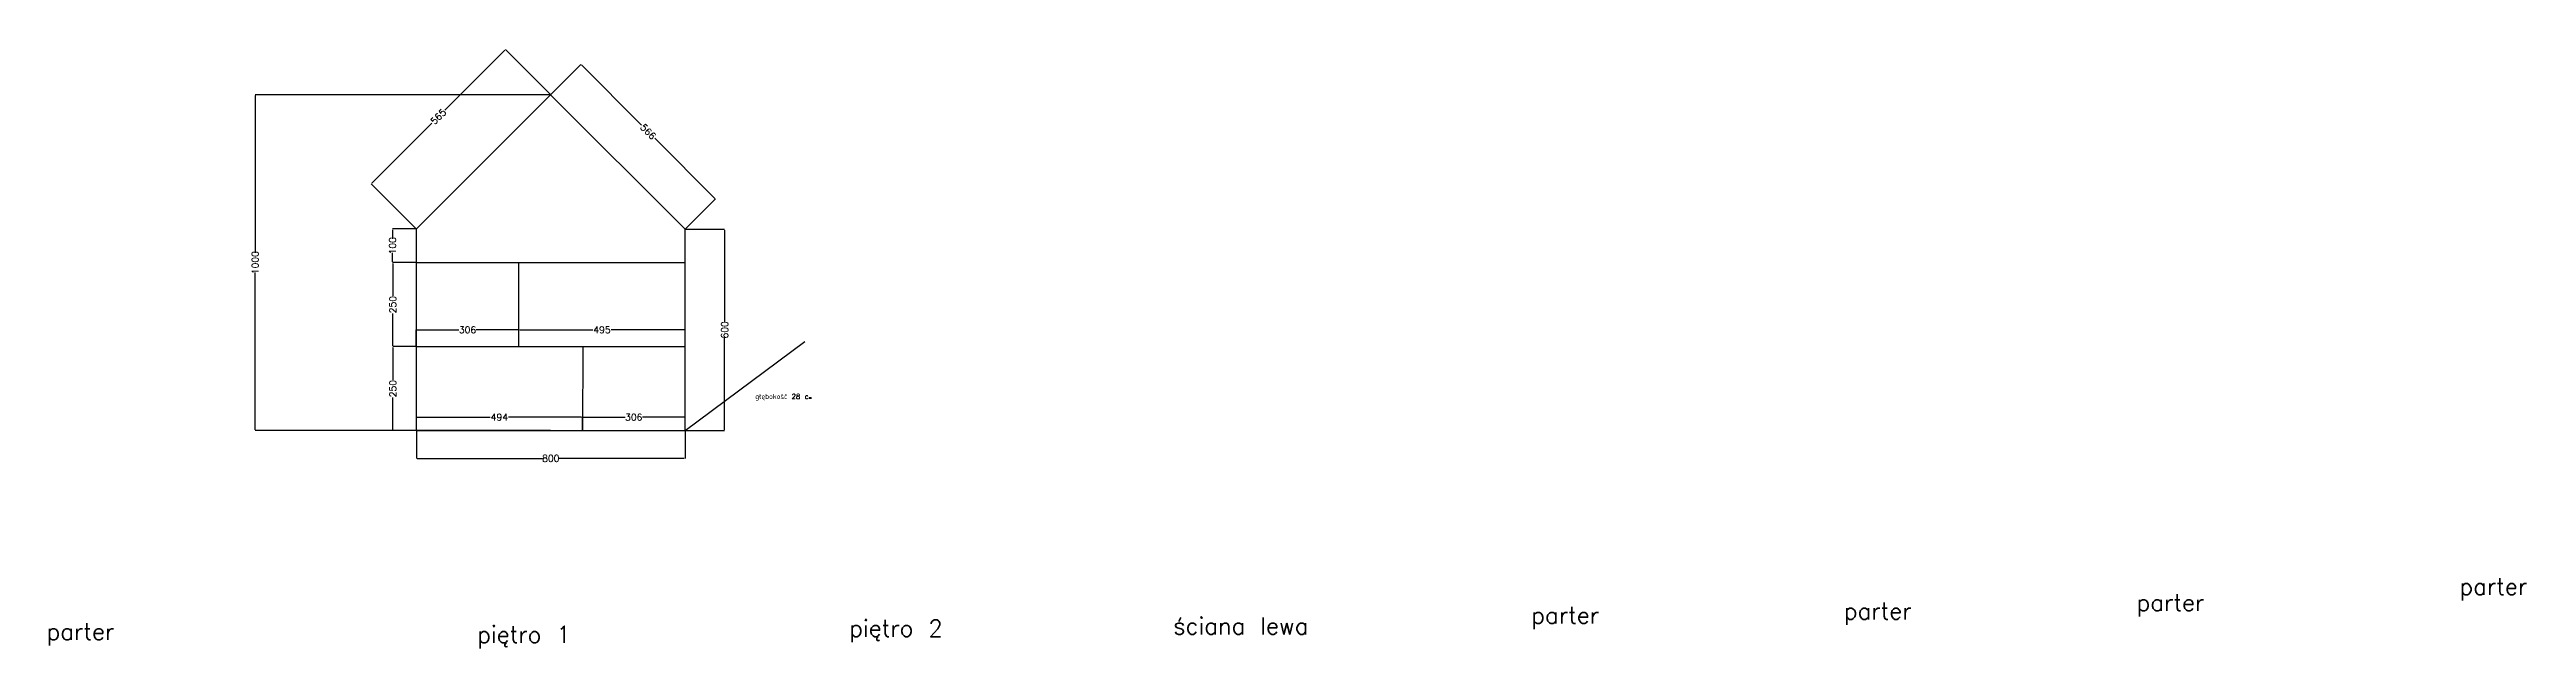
# Model space of a CAD drawing. Header units: millimetres. Extents: x -797 to 6577, y -420 to 1362.
import ezdxf

# ---------------------------------------------------------------- set-up
doc = ezdxf.new("R2010")
doc.units = ezdxf.units.MM
doc.layers.add('DIMENSION', color=3, linetype='Continuous', lineweight=25)
doc.styles.get("Standard").update_dxf_attribs({"font": 'txt.shx'})
doc.dimstyles.get("Standard").update_dxf_attribs({"dimscale": 100, "dimtxt": 2.5, "dimasz": 2.5, "dimexe": 0, "dimexo": 0.5, "dimgap": 1, "dimtad": 0, "dimtoh": 1, "dimdec": 4, "dimzin": 0, "dimdsep": 46, "dimtxsty": 'Standard', "dimcen": 2.5, "dimadec": 0, "dimazin": 0, "dimtfac": 1, "dimtdec": 4, "dimtofl": 0, "dimtmove": 0, "dimatfit": 3, "dimfxl": 1, "dimtolj": 1, "dimtzin": 0, "dimarcsym": 0})

# ---------------------------------------------------------------- blocks, each defined once
blk = doc.blocks.new('*D13')
at = {"layer": 'Defpoints', "color": 0}
for p in [(695.3, 1228), (-184.7, 228), (694.8, 228)]:
    blk.add_point(p, dxfattribs=at)
at = {"layer": 'DIMENSION', "color": 0, "lineweight": -2}
for p, q in [((694.8, 1228), (-184.7, 1228)), ((-184.7, 1225.5), (-184.7, 757.4)), ((-184.7, 230.5), (-184.7, 698.7)), ((694.3, 228), (-184.7, 228))]:
    blk.add_line(p, q, dxfattribs=at)
at = {"layer": 'DIMENSION', "color": 0}
for points in [[(-184.3, 1225.5), (-185.1, 1225.5), (-184.7, 1228)], [(-185.1, 230.5), (-184.3, 230.5), (-184.7, 228)]]:
    blk.add_solid(points, dxfattribs=at)
at = {"layer": 'DIMENSION', "color": 0, "insert": (-184.7, 728), "char_height": 20, "attachment_point": 5, "rotation": 90}
blk.add_mtext('\\A1;1000', dxfattribs=at)
blk = doc.blocks.new('*D16')
at = {"layer": 'Defpoints', "color": 0}
for p in [(295.3, 228), (1095.3, 228), (1095.3, 145.5)]:
    blk.add_point(p, dxfattribs=at)
at = {"layer": 'DIMENSION', "color": 0, "lineweight": -2}
for p, q in [((295.3, 227.5), (295.3, 145.5)), ((1095.3, 227.5), (1095.3, 145.5)), ((297.8, 145.5), (670.9, 145.5)), ((1092.8, 145.5), (719.6, 145.5))]:
    blk.add_line(p, q, dxfattribs=at)
at = {"layer": 'DIMENSION', "color": 0}
for points in [[(297.8, 145.9), (297.8, 145.1), (295.3, 145.5)], [(1092.8, 145.1), (1092.8, 145.9), (1095.3, 145.5)]]:
    blk.add_solid(points, dxfattribs=at)
at = {"layer": 'DIMENSION', "color": 0, "insert": (695.3, 145.5), "char_height": 20, "attachment_point": 5}
blk.add_mtext('\\A1;800', dxfattribs=at)
blk = doc.blocks.new('*D21')
at = {"layer": 'Defpoints', "color": 0}
for p in [(694.8, 1228), (1185.4, 917.7), (1095.3, 827.5)]:
    blk.add_point(p, dxfattribs=at)
at = {"layer": 'DIMENSION', "color": 0, "lineweight": -2}
for p, q in [((695.1, 1228.4), (784.9, 1318.2)), ((786.7, 1316.4), (965.6, 1137.5)), ((1183.6, 919.4), (1004.7, 1098.4)), ((1095.6, 827.9), (1185.4, 917.7))]:
    blk.add_line(p, q, dxfattribs=at)
at = {"layer": 'DIMENSION', "color": 0}
for points in [[(787, 1316.7), (786.4, 1316.1), (784.9, 1318.2)], [(1183.3, 919.1), (1183.9, 919.7), (1185.4, 917.7)]]:
    blk.add_solid(points, dxfattribs=at)
at = {"layer": 'DIMENSION', "color": 0, "insert": (985.2, 1117.9), "char_height": 20, "attachment_point": 5, "rotation": 315}
blk.add_mtext('\\A1;566', dxfattribs=at)
blk = doc.blocks.new('*D24')
at = {"layer": 'Defpoints', "color": 0}
for p in [(694.8, 1228), (160.9, 962.9), (295.3, 828.5)]:
    blk.add_point(p, dxfattribs=at)
at = {"layer": 'DIMENSION', "color": 0, "lineweight": -2}
for p, q in [((558.7, 1360.6), (380.2, 1182.2)), ((694.4, 1228.4), (560.4, 1362.4)), ((162.7, 964.7), (341.1, 1143.1)), ((294.9, 828.9), (160.9, 962.9))]:
    blk.add_line(p, q, dxfattribs=at)
at = {"layer": 'DIMENSION', "color": 0}
for points in [[(558.9, 1360.3), (558.4, 1360.9), (560.4, 1362.4)], [(162.4, 964.9), (163, 964.4), (160.9, 962.9)]]:
    blk.add_solid(points, dxfattribs=at)
at = {"layer": 'DIMENSION', "color": 0, "insert": (360.7, 1162.6), "char_height": 20, "attachment_point": 5, "rotation": 45}
blk.add_mtext('\\A1;565', dxfattribs=at)
blk = doc.blocks.new('*D27')
at = {"layer": 'Defpoints', "color": 0}
for p in [(295.3, 828.5), (224.4, 728), (295.3, 728)]:
    blk.add_point(p, dxfattribs=at)
at = {"layer": 'DIMENSION', "color": 0, "lineweight": -2}
for p, q in [((294.8, 828.5), (224.4, 828.5)), ((224.4, 826), (224.4, 799.3)), ((224.4, 730.5), (224.4, 757.3)), ((294.8, 728), (224.4, 728))]:
    blk.add_line(p, q, dxfattribs=at)
at = {"layer": 'DIMENSION', "color": 0}
for points in [[(224.9, 826), (224, 826), (224.4, 828.5)], [(224, 730.5), (224.9, 730.5), (224.4, 728)]]:
    blk.add_solid(points, dxfattribs=at)
at = {"layer": 'DIMENSION', "color": 0, "insert": (224.4, 778.3), "char_height": 20, "attachment_point": 5, "rotation": 90}
blk.add_mtext('\\A1;100', dxfattribs=at)
blk = doc.blocks.new('*D38')
at = {"layer": 'Defpoints', "color": 0}
for p in [(295.3, 728), (224.9, 478), (295.3, 478)]:
    blk.add_point(p, dxfattribs=at)
at = {"layer": 'DIMENSION', "color": 0, "lineweight": -2}
for p, q in [((294.8, 728), (224.9, 728)), ((224.9, 725.5), (224.9, 629)), ((224.9, 480.5), (224.9, 577)), ((294.8, 478), (224.9, 478))]:
    blk.add_line(p, q, dxfattribs=at)
at = {"layer": 'DIMENSION', "color": 0}
for points in [[(225.3, 725.5), (224.4, 725.5), (224.9, 728)], [(224.4, 480.5), (225.3, 480.5), (224.9, 478)]]:
    blk.add_solid(points, dxfattribs=at)
at = {"layer": 'DIMENSION', "color": 0, "insert": (224.9, 603), "char_height": 20, "attachment_point": 5, "rotation": 90}
blk.add_mtext('\\A1;250', dxfattribs=at)
blk = doc.blocks.new('*D43')
at = {"layer": 'Defpoints', "color": 0}
for p in [(295.3, 478), (225.3, 228), (295.3, 228)]:
    blk.add_point(p, dxfattribs=at)
at = {"layer": 'DIMENSION', "color": 0, "lineweight": -2}
for p, q in [((294.8, 478), (225.3, 478)), ((225.3, 475.5), (225.3, 379)), ((225.3, 230.5), (225.3, 327)), ((294.8, 228), (225.3, 228))]:
    blk.add_line(p, q, dxfattribs=at)
at = {"layer": 'DIMENSION', "color": 0}
for points in [[(225.7, 475.5), (224.9, 475.5), (225.3, 478)], [(224.9, 230.5), (225.7, 230.5), (225.3, 228)]]:
    blk.add_solid(points, dxfattribs=at)
at = {"layer": 'DIMENSION', "color": 0, "insert": (225.3, 353), "char_height": 20, "attachment_point": 5, "rotation": 90}
blk.add_mtext('\\A1;250', dxfattribs=at)
blk = doc.blocks.new('*D46')
at = {"layer": 'Defpoints', "color": 0}
for p in [(295.3, 228), (789.3, 268), (789.3, 228)]:
    blk.add_point(p, dxfattribs=at)
at = {"layer": 'DIMENSION', "color": 0, "lineweight": -2}
for p, q in [((295.3, 228.5), (295.3, 268)), ((297.8, 268), (514.6, 268)), ((786.8, 268), (569.9, 268)), ((789.3, 228.5), (789.3, 268))]:
    blk.add_line(p, q, dxfattribs=at)
at = {"layer": 'DIMENSION', "color": 0}
for points in [[(297.8, 268.4), (297.8, 267.6), (295.3, 268)], [(786.8, 267.6), (786.8, 268.4), (789.3, 268)]]:
    blk.add_solid(points, dxfattribs=at)
at = {"layer": 'DIMENSION', "color": 0, "insert": (542.3, 268), "char_height": 20, "attachment_point": 5}
blk.add_mtext('\\A1;494', dxfattribs=at)
blk = doc.blocks.new('*D49')
at = {"layer": 'Defpoints', "color": 0}
for p in [(789.3, 227.7), (1095.3, 268), (1095.3, 228)]:
    blk.add_point(p, dxfattribs=at)
at = {"layer": 'DIMENSION', "color": 0, "lineweight": -2}
for p, q in [((789.3, 228.2), (789.3, 268)), ((791.8, 268), (916.3, 268)), ((1092.8, 268), (968.3, 268)), ((1095.3, 228.5), (1095.3, 268))]:
    blk.add_line(p, q, dxfattribs=at)
at = {"layer": 'DIMENSION', "color": 0}
for points in [[(791.8, 268.4), (791.8, 267.6), (789.3, 268)], [(1092.8, 267.6), (1092.8, 268.4), (1095.3, 268)]]:
    blk.add_solid(points, dxfattribs=at)
at = {"layer": 'DIMENSION', "color": 0, "insert": (942.3, 268), "char_height": 20, "attachment_point": 5}
blk.add_mtext('\\A1;306', dxfattribs=at)
blk = doc.blocks.new('*D52')
at = {"layer": 'Defpoints', "color": 0}
for p in [(600.3, 528), (294.8, 478), (600.3, 478)]:
    blk.add_point(p, dxfattribs=at)
at = {"layer": 'DIMENSION', "color": 0, "lineweight": -2}
for p, q in [((294.8, 478.5), (294.8, 528)), ((297.3, 528), (421.5, 528)), ((597.8, 528), (473.5, 528)), ((600.3, 478.5), (600.3, 528))]:
    blk.add_line(p, q, dxfattribs=at)
at = {"layer": 'DIMENSION', "color": 0}
for points in [[(297.3, 528.4), (297.3, 527.6), (294.8, 528)], [(597.8, 527.6), (597.8, 528.4), (600.3, 528)]]:
    blk.add_solid(points, dxfattribs=at)
at = {"layer": 'DIMENSION', "color": 0, "insert": (447.5, 528), "char_height": 20, "attachment_point": 5}
blk.add_mtext('\\A1;306', dxfattribs=at)
blk = doc.blocks.new('*D55')
at = {"layer": 'Defpoints', "color": 0}
for p in [(600.3, 528), (600.3, 478), (1095.3, 478)]:
    blk.add_point(p, dxfattribs=at)
at = {"layer": 'DIMENSION', "color": 0, "lineweight": -2}
for p, q in [((600.3, 478.5), (600.3, 528)), ((602.8, 528), (820.1, 528)), ((1092.8, 528), (875.4, 528)), ((1095.3, 478.5), (1095.3, 528))]:
    blk.add_line(p, q, dxfattribs=at)
at = {"layer": 'DIMENSION', "color": 0}
for points in [[(602.8, 528.4), (602.8, 527.6), (600.3, 528)], [(1092.8, 527.6), (1092.8, 528.4), (1095.3, 528)]]:
    blk.add_solid(points, dxfattribs=at)
at = {"layer": 'DIMENSION', "color": 0, "insert": (847.8, 528), "char_height": 20, "attachment_point": 5}
blk.add_mtext('\\A1;495', dxfattribs=at)
blk = doc.blocks.new('*D58')
at = {"layer": 'Defpoints', "color": 0}
for p in [(1095.3, 827.5), (1213, 827.5), (1095.3, 228)]:
    blk.add_point(p, dxfattribs=at)
at = {"layer": 'DIMENSION', "color": 0, "lineweight": -2}
for p, q in [((1095.8, 827.5), (1213, 827.5)), ((1213, 825), (1213, 552.1)), ((1213, 230.5), (1213, 503.4)), ((1095.8, 228), (1213, 228))]:
    blk.add_line(p, q, dxfattribs=at)
at = {"layer": 'DIMENSION', "color": 0}
for points in [[(1213.4, 825), (1212.6, 825), (1213, 827.5)], [(1212.6, 230.5), (1213.4, 230.5), (1213, 228)]]:
    blk.add_solid(points, dxfattribs=at)
at = {"layer": 'DIMENSION', "color": 0, "insert": (1213, 527.8), "char_height": 20, "attachment_point": 5, "rotation": 90}
blk.add_mtext('\\A1;600', dxfattribs=at)

msp = doc.modelspace()

# ---------------------------------------------------------------- linework, layer by layer
for p, q in [((295.3, 728), (1095.3, 728)), ((295.3, 478), (1095.3, 478)), ((1095.3, 228), (1451.2, 492.9)), ((295.3, 228), (1095.3, 228))]:
    msp.add_line(p, q)
for points in [[(295.3, 228), (295.3, 828.5), (694.8, 1228)], [(1095.3, 228), (1095.3, 827.5), (694.8, 1228)], [(600.3, 478), (600.3, 728)], [(790.3, 477.7), (789.3, 227.7)]]:
    msp.add_lwpolyline(points)

# ---------------------------------------------------------------- texts
at = {"char_height": 2.5, "attachment_point": 1}
for s, insert, width in [('{\\H6x;głębokość 28 c\\H0.46667x;m}', (1304.2, 337.2), 258.251), ('{\\H20x;parter\\P}', (6378.1, -210.7), 258.251), ('{\\H20x;parter\\P}', (4545.2, -283.9), 258.251), ('{\\H20x;parter\\P}', (5417, -258.8), 258.251), ('{\\H20x;parter\\P}', (-805.6, -344.9), 258.251), ('{\\H20x;piętro 1\\P}', (476.6, -353.7), 427.755), ('{\\H20x;piętro 2\\P}', (1584.2, -335.4), 476.572), ('{\\H20x;ściana lewa\\P}', (2548.7, -328.5), 774.898), ('{\\H20x;parter\\P}', (3615, -296.5), 258.251)]:
    msp.add_mtext(s, dxfattribs=dict(at, insert=insert, width=width))

# ---------------------------------------------------------------- dimensions: what is measured, and where the dimension line sits
at = {"layer": 'DIMENSION'}
for base, p1, p2, angle, picture, middle in [((160.9, 962.9), (694.8, 1228), (295.3, 828.5), 225, '*D24', (360.7, 1162.6)), ((1185.4, 917.7), (694.8, 1228), (1095.3, 827.5), 315, '*D21', (985.2, 1117.9)), ((-184.7, 228), (695.3, 1228), (694.8, 228), 90, '*D13', (-184.7, 728)), ((224.435, 728.033), (295.2683, 828.5312), (295.2683, 728.033), 90, '*D27', (224.435, 778.2821)), ((1213.0227662, 827.5329954), (1095.2683341, 228.0329954), (1095.2683341, 827.5329954), 90, '*D58', (1213.0227662, 527.7829954)), ((224.9, 478), (295.3, 728), (295.3, 478), 90, '*D38', (224.9, 603)), ((600.3, 528), (1095.3, 478), (600.3, 478), 180, '*D55', (847.8, 528)), ((225.3, 228), (295.3, 478), (295.3, 228), 270, '*D43', (225.3, 353))]:
    dim = msp.add_linear_dim(base=base, p1=p1, p2=p2, angle=angle, dimstyle='Standard', override={"dimscale": 1, "dimtxt": 20, "dimdec": 0, "dimlfac": 1, "dimtxsty": 'Standard', "dimsah": 1, "dimtolj": 1}, dxfattribs=at)
    dim.commit()
    dim.dimension.update_dxf_attribs({"geometry": picture, "text_midpoint": middle})
for base, p1, p2, picture, middle in [((600.2683341, 528.0329954), (294.7683341, 478.0329954), (600.2683341, 478.0329954), '*D52', (447.5183341, 528.0329954)), ((789.3, 268), (295.3, 228), (789.3, 228), '*D46', (542.3, 268)), ((1095.3, 145.5), (295.3, 228), (1095.3, 228), '*D16', (695.3, 145.5)), ((1095.3, 268), (789.3, 227.7), (1095.3, 228), '*D49', (942.3, 268))]:
    dim = msp.add_linear_dim(base=base, p1=p1, p2=p2, dimstyle='Standard', override={"dimscale": 1, "dimtxt": 20, "dimdec": 0, "dimlfac": 1, "dimtxsty": 'Standard', "dimsah": 1, "dimtolj": 1}, dxfattribs=at)
    dim.commit()
    dim.dimension.update_dxf_attribs({"geometry": picture, "text_midpoint": middle})

doc.saveas('drawing.dxf')
